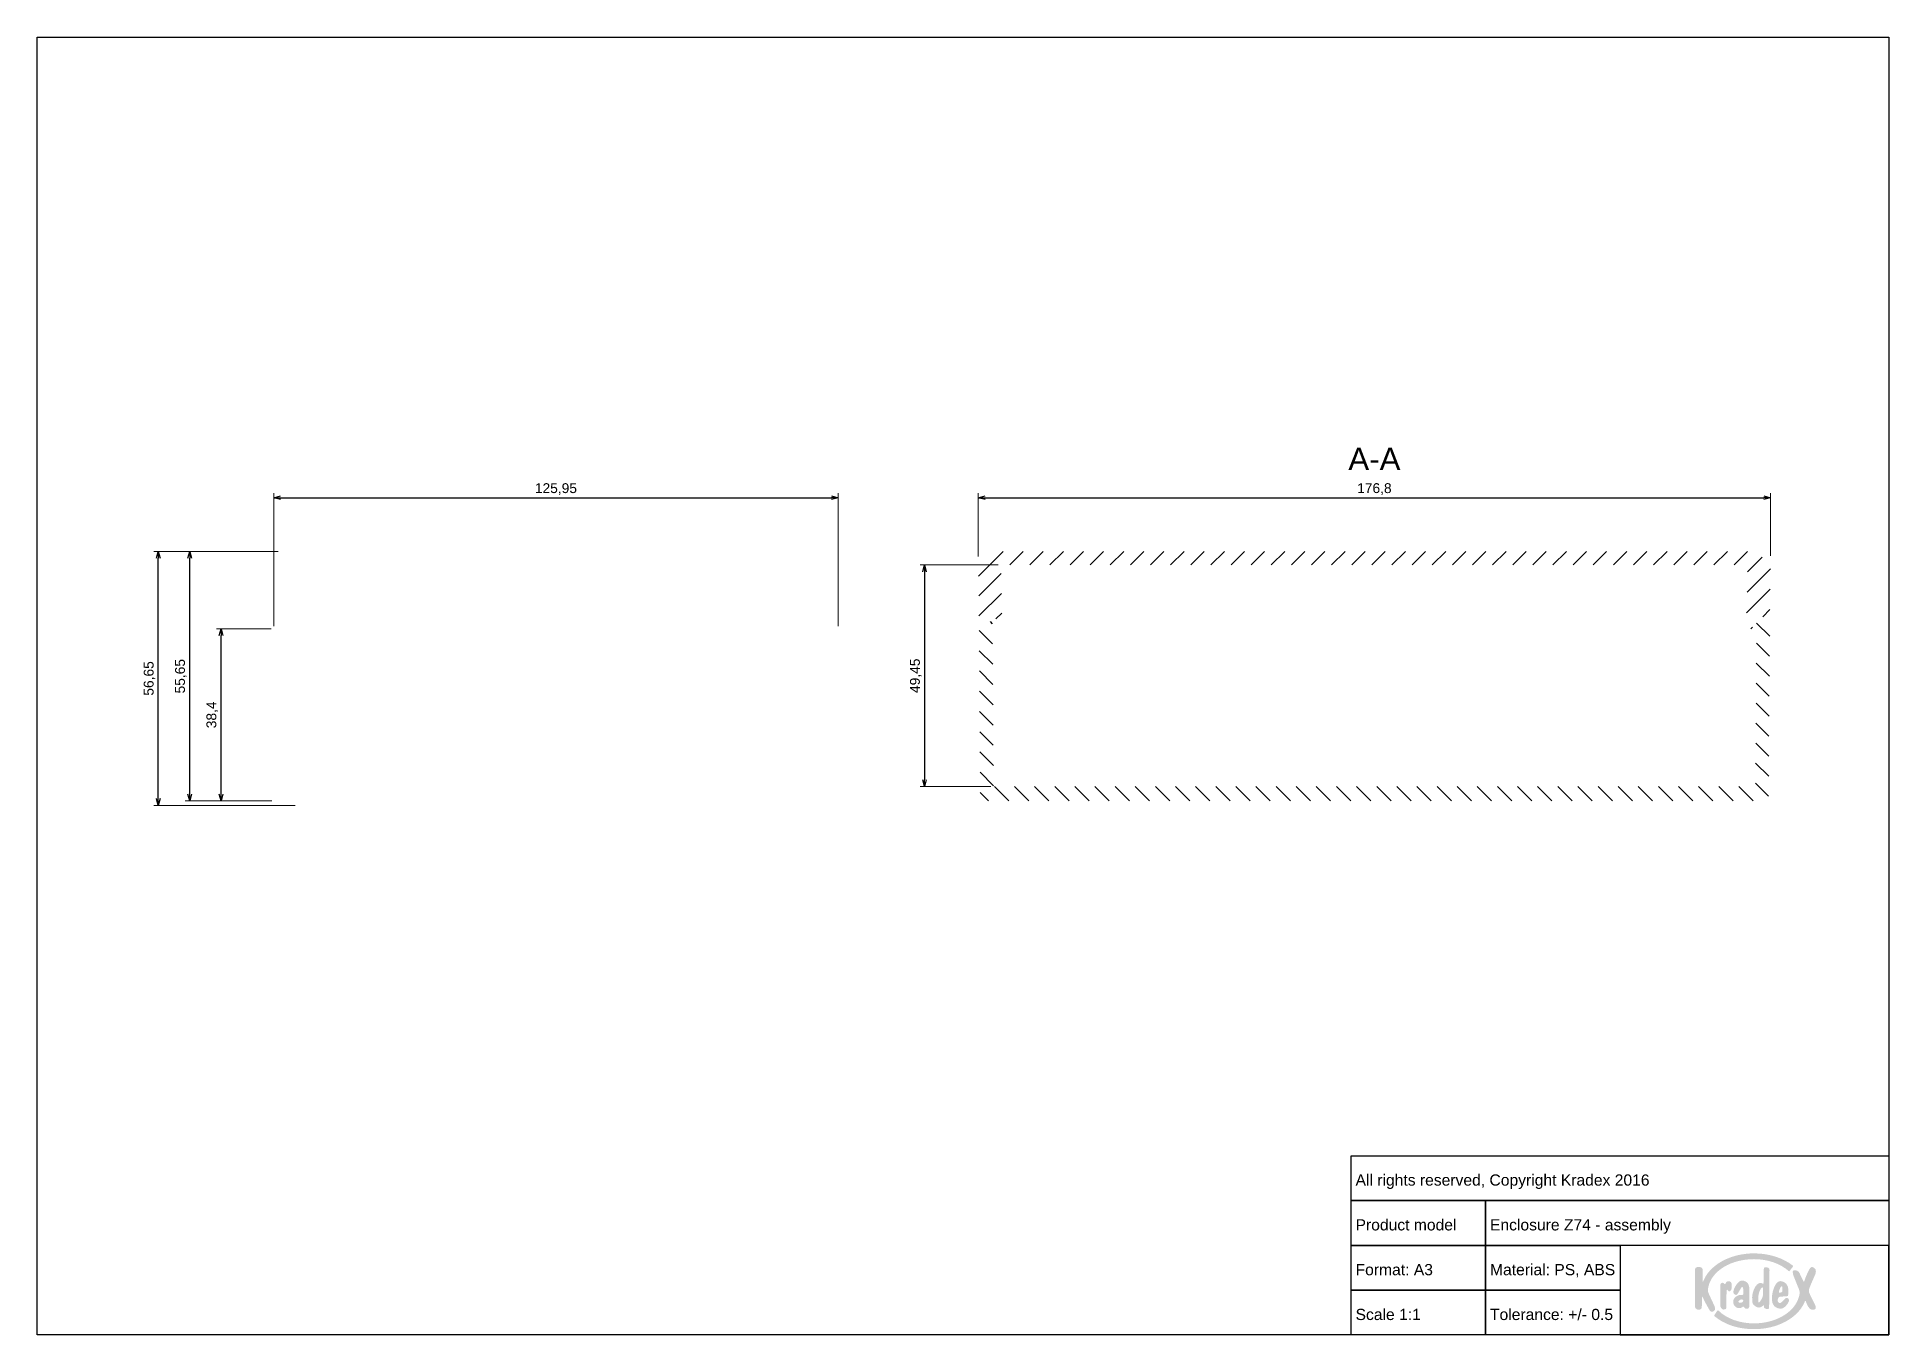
# Paper-space layout 'Assembly' of a CAD drawing. Header units: millimetres. Extents: x 0 to 413, y 1 to 290.
import ezdxf

# ---------------------------------------------------------------- set-up
doc = ezdxf.new("R2010")
doc.units = ezdxf.units.MM
doc.layers.add('MD_Annotation', color=7, linetype='Continuous', lineweight=25)
doc.layers.add('MD_Hatching', color=7, linetype='Continuous', lineweight=25)
doc.layers.add('Tabelka', color=7, linetype='Continuous')
doc.styles.get("Standard").update_dxf_attribs({"font": 'arial.ttf'})
doc.dimstyles.new('ISO-25', dxfattribs={"dimtxt": 2.2, "dimasz": 1.5, "dimexe": 1, "dimexo": 0.625, "dimtad": 1, "dimrnd": 0.05, "dimtxsty": 'Standard', "dimblk": 'OPEN30', "dimcen": 2.5, "dimadec": 0, "dimazin": 0, "dimtfac": 1, "dimtmove": 0, "dimatfit": 3, "dimfxl": 0, "dimlwe": 18, "dimarcsym": 0})

# ---------------------------------------------------------------- blocks, each defined once
blk = doc.blocks.new('_Open30')
at = {"color": 0, "linetype": 'ByBlock', "lineweight": -2}
for p, q in [((-1, 0.27), (0, 0)), ((0, 0), (-1, -0.27)), ((0, 0), (-1, 0))]:
    blk.add_line(p, q, dxfattribs=at)
blk = doc.blocks.new('*D11')
at = {"layer": 'Defpoints', "color": 0}
for p in [(27.28, 175.37), (54.54, 175.37), (58.41, 118.72)]:
    blk.add_point(p, dxfattribs=at)
at = {"layer": 'MD_Annotation', "color": 0, "lineweight": 18}
for p, q in [((53.91, 175.37), (26.28, 175.37)), ((57.79, 118.72), (26.28, 118.72))]:
    blk.add_line(p, q, dxfattribs=at)
at = {"layer": 'MD_Annotation', "color": 0, "lineweight": -2}
blk.add_line((27.28, 120.22), (27.28, 173.87), dxfattribs=at)
at = {"layer": 'MD_Annotation', "color": 0, "lineweight": -2, "xscale": 1.5, "yscale": 1.5, "zscale": 1.5}
for p, rotation in [((27.28, 175.37), 90), ((27.28, 118.72), 270)]:
    blk.add_blockref('_Open30', p, dxfattribs=dict(at, rotation=rotation))
at = {"layer": 'MD_Annotation', "color": 0, "insert": (25.33, 147.04), "char_height": 2.2, "attachment_point": 5, "rotation": 90}
blk.add_mtext('56,65', dxfattribs=at)
blk = doc.blocks.new('*D12')
at = {"layer": 'Defpoints', "color": 0}
for p in [(178.99, 187.37), (53.04, 158.12), (178.99, 158.12)]:
    blk.add_point(p, dxfattribs=at)
at = {"layer": 'MD_Annotation', "color": 0, "lineweight": 18}
for p, q in [((53.04, 158.74), (53.04, 188.37)), ((178.99, 158.74), (178.99, 188.37))]:
    blk.add_line(p, q, dxfattribs=at)
at = {"layer": 'MD_Annotation', "color": 0, "lineweight": -2}
blk.add_line((54.54, 187.37), (177.49, 187.37), dxfattribs=at)
at = {"layer": 'MD_Annotation', "color": 0, "lineweight": -2, "xscale": 1.5, "yscale": 1.5, "zscale": 1.5, "rotation": 180}
blk.add_blockref('_Open30', (53.04, 187.37), dxfattribs=at)
at = {"layer": 'MD_Annotation', "color": 0, "lineweight": -2, "xscale": 1.5, "yscale": 1.5, "zscale": 1.5}
blk.add_blockref('_Open30', (178.99, 187.37), dxfattribs=at)
at = {"layer": 'MD_Annotation', "color": 0, "insert": (116.01, 189.31), "char_height": 2.2, "attachment_point": 5}
blk.add_mtext('125,95', dxfattribs=at)
blk = doc.blocks.new('*D123')
at = {"layer": 'Defpoints', "color": 0}
for p in [(387.05, 187.37), (210.26, 173.62), (387.05, 173.77)]:
    blk.add_point(p, dxfattribs=at)
at = {"layer": 'MD_Annotation', "color": 0, "lineweight": 18}
for p, q in [((210.26, 174.25), (210.26, 188.37)), ((387.05, 174.4), (387.05, 188.37))]:
    blk.add_line(p, q, dxfattribs=at)
at = {"layer": 'MD_Annotation', "color": 0, "lineweight": -2}
blk.add_line((211.76, 187.37), (385.55, 187.37), dxfattribs=at)
at = {"layer": 'MD_Annotation', "color": 0, "lineweight": -2, "xscale": 1.5, "yscale": 1.5, "zscale": 1.5, "rotation": 180}
blk.add_blockref('_Open30', (210.26, 187.37), dxfattribs=at)
at = {"layer": 'MD_Annotation', "color": 0, "lineweight": -2, "xscale": 1.5, "yscale": 1.5, "zscale": 1.5}
blk.add_blockref('_Open30', (387.05, 187.37), dxfattribs=at)
at = {"layer": 'MD_Annotation', "color": 0, "insert": (298.65, 189.31), "char_height": 2.2, "attachment_point": 5}
blk.add_mtext('176,8', dxfattribs=at)
blk = doc.blocks.new('*D124')
at = {"layer": 'Defpoints', "color": 0}
for p in [(215.33, 172.37), (198.26, 122.92), (213.68, 122.92)]:
    blk.add_point(p, dxfattribs=at)
at = {"layer": 'MD_Annotation', "color": 0, "lineweight": 18}
for p, q in [((214.7, 172.37), (197.26, 172.37)), ((213.06, 122.92), (197.26, 122.92))]:
    blk.add_line(p, q, dxfattribs=at)
at = {"layer": 'MD_Annotation', "color": 0, "lineweight": -2}
blk.add_line((198.26, 170.87), (198.26, 124.42), dxfattribs=at)
at = {"layer": 'MD_Annotation', "color": 0, "lineweight": -2, "xscale": 1.5, "yscale": 1.5, "zscale": 1.5}
for p, rotation in [((198.26, 172.37), 90), ((198.26, 122.92), 270)]:
    blk.add_blockref('_Open30', p, dxfattribs=dict(at, rotation=rotation))
at = {"layer": 'MD_Annotation', "color": 0, "insert": (196.32, 147.64), "char_height": 2.2, "attachment_point": 5, "rotation": 90}
blk.add_mtext('49,45', dxfattribs=at)
blk = doc.blocks.new('*D125')
at = {"layer": 'Defpoints', "color": 0}
for p in [(41.28, 158.12), (53.11, 158.12), (53.28, 119.72)]:
    blk.add_point(p, dxfattribs=at)
at = {"layer": 'MD_Annotation', "color": 0, "lineweight": 18}
for p, q in [((52.49, 158.12), (40.28, 158.12)), ((52.65, 119.72), (40.28, 119.72))]:
    blk.add_line(p, q, dxfattribs=at)
at = {"layer": 'MD_Annotation', "color": 0, "lineweight": -2}
blk.add_line((41.28, 121.22), (41.28, 156.62), dxfattribs=at)
at = {"layer": 'MD_Annotation', "color": 0, "lineweight": -2, "xscale": 1.5, "yscale": 1.5, "zscale": 1.5}
for p, rotation in [((41.28, 158.12), 90), ((41.28, 119.72), 270)]:
    blk.add_blockref('_Open30', p, dxfattribs=dict(at, rotation=rotation))
at = {"layer": 'MD_Annotation', "color": 0, "insert": (39.33, 138.92), "char_height": 2.2, "attachment_point": 5, "rotation": 90}
blk.add_mtext('38,4', dxfattribs=at)
blk = doc.blocks.new('*D126')
at = {"layer": 'Defpoints', "color": 0}
for p in [(34.28, 175.37), (54.62, 175.37), (53.28, 119.72)]:
    blk.add_point(p, dxfattribs=at)
at = {"layer": 'MD_Annotation', "color": 0, "lineweight": 18}
for p, q in [((54, 175.37), (33.28, 175.37)), ((52.65, 119.72), (33.28, 119.72))]:
    blk.add_line(p, q, dxfattribs=at)
at = {"layer": 'MD_Annotation', "color": 0, "lineweight": -2}
blk.add_line((34.28, 121.22), (34.28, 173.87), dxfattribs=at)
at = {"layer": 'MD_Annotation', "color": 0, "lineweight": -2, "xscale": 1.5, "yscale": 1.5, "zscale": 1.5}
for p, rotation in [((34.28, 175.37), 90), ((34.28, 119.72), 270)]:
    blk.add_blockref('_Open30', p, dxfattribs=dict(at, rotation=rotation))
at = {"layer": 'MD_Annotation', "color": 0, "insert": (32.33, 147.54), "char_height": 2.2, "attachment_point": 5, "rotation": 90}
blk.add_mtext('55,65', dxfattribs=at)

psp = doc.layouts.new('Assembly')

# ---------------------------------------------------------------- hatches: boundary and pattern name
at = {"layer": 'MD_Hatching'}
h = psp.add_hatch(dxfattribs=at)
h.set_pattern_fill('ANSI31', color=256, style=0)
h.paths.add_polyline_path([(215.328, 172.365), (381.928, 172.365), (381.653, 158.115), (383.003, 158.115), (383.003, 161.115), (385.303, 161.115), (385.303, 158.115), (386.853, 158.115), (387.028, 172.303), (383.965, 175.365), (213.341, 175.365), (210.279, 172.303), (210.453, 158.115), (211.903, 158.115), (211.903, 161.115), (214.203, 161.115), (214.203, 158.115), (215.553, 158.115)], flags=0)
h = psp.add_hatch(dxfattribs=at)
h.set_pattern_fill('ANSI31', color=256, angle=90, style=0)
edge = h.paths.add_edge_path(flags=0)
edge.add_ellipse((214.428, 158.119), major_axis=(-1, -0.007), ratio=1, start_angle=-0.41031, end_angle=0, ccw=False)
edge.add_line((213.428, 158.119), (213.428, 159.715))
edge.add_line((213.428, 159.715), (212.078, 159.715))
edge.add_line((212.078, 159.715), (212.078, 158.115))
edge.add_line((212.078, 158.115), (211.903, 158.115))
edge.add_line((211.903, 158.115), (210.453, 158.115))
edge.add_line((210.453, 158.115), (210.428, 158.115))
edge.add_line((210.428, 158.115), (210.703, 119.715))
edge.add_line((210.703, 119.715), (386.603, 119.715))
edge.add_line((386.603, 119.715), (386.878, 158.115))
edge.add_line((386.878, 158.115), (386.853, 158.115))
edge.add_line((386.853, 158.115), (385.303, 158.115))
edge.add_line((385.303, 158.115), (385.278, 158.115))
edge.add_line((385.278, 158.115), (385.278, 159.715))
edge.add_line((385.278, 159.715), (383.928, 159.715))
edge.add_line((383.928, 159.715), (383.928, 158.119))
edge.add_ellipse((382.928, 158.119), major_axis=(1, 0), ratio=1, start_angle=359.58969, end_angle=360, ccw=False)
edge.add_line((383.928, 158.112), (383.676, 122.915))
edge.add_line((383.676, 122.915), (213.68, 122.915))
edge.add_line((213.68, 122.915), (213.428, 158.112))
at = {"layer": 'Tabelka'}
h = psp.add_hatch(color=154, dxfattribs=at)
h.dxf.hatch_style = 2
edge = h.paths.add_edge_path()
edge.add_spline(control_points=[(374.4, 7.291), (374.4, 7.291), (373.458, 9.308), (373.458, 9.308), (372.975, 10.322), (373.083, 10.415), (373.09, 10.696), (373.101, 10.824), (373.146, 11.07), (373.22, 11.439), (374.094, 14.929), (378.297, 17.44), (383.379, 17.44), (386.487, 17.44), (389.258, 16.41), (391.088, 14.808), (391.159, 14.745), (391.251, 14.719), (391.315, 14.808), (391.355, 14.864), (391.986, 15.697), (392.028, 15.751), (392.094, 15.836), (392.113, 15.932), (391.994, 16.024), (389.85, 17.691), (386.783, 18.731), (383.379, 18.731), (378.309, 18.731), (373.99, 16.42), (372.343, 13.182), (372.297, 13.086), (372.285, 13.059), (372.23, 12.946), (371.94, 12.244), (371.86, 12.131), (371.873, 12.93), (371.873, 12.93), (371.902, 15.067), (371.902, 15.067), (371.91, 15.573), (371.52, 15.702), (370.894, 15.687), (370.421, 15.677), (370.214, 15.474), (370.213, 15.123), (370.213, 15.123), (370.185, 6.943), (370.185, 6.943), (370.184, 6.556), (370.452, 6.172), (370.962, 6.154), (371.498, 6.136), (371.693, 6.457), (371.706, 6.718), (371.757, 7.752), (371.783, 8.272), (371.783, 8.595), (371.769, 9.415), (371.889, 9.015), (372.065, 8.637), (372.439, 7.826), (372.964, 6.854), (373.499, 5.981), (373.68, 5.687), (374.059, 5.607), (374.365, 5.809), (374.947, 6.192), (374.583, 6.886), (374.4, 7.291), (374.4, 7.291), (374.4, 7.291), (374.4, 7.291)], knot_values=[0, 0, 0, 0, 1, 1, 1, 2, 2, 2, 3, 3, 3, 4, 4, 4, 5, 5, 5, 6, 6, 6, 7, 7, 7, 8, 8, 8, 9, 9, 9, 10, 10, 10, 11, 11, 11, 12, 12, 12, 13, 13, 13, 14, 14, 14, 15, 15, 15, 16, 16, 16, 17, 17, 17, 18, 18, 18, 19, 19, 19, 20, 20, 20, 21, 21, 21, 22, 22, 22, 23, 23, 23, 24, 24, 24, 24], degree=3, periodic=0)
edge = h.paths.add_edge_path()
edge.add_spline(control_points=[(377.556, 10.414), (377.786, 9.987), (378.382, 10.376), (378.382, 11.011), (378.382, 11.162), (378.382, 11.806), (378.382, 11.806), (378.382, 12.279), (378.072, 12.506), (377.748, 12.506), (377.398, 12.506), (377.217, 12.412), (377.112, 12.234), (377.071, 12.164), (377.026, 11.847), (376.849, 11.865), (376.673, 11.882), (376.626, 12.163), (376.319, 12.169), (376.067, 12.169), (375.848, 12.04), (375.848, 11.516), (375.848, 11.516), (375.848, 7.127), (375.848, 7.127), (375.848, 6.758), (376.055, 6.191), (376.598, 6.191), (377.099, 6.191), (377.211, 6.475), (377.215, 6.676), (377.215, 6.676), (377.207, 8.874), (377.229, 9.968), (377.242, 10.63), (377.305, 10.878), (377.556, 10.414), (377.556, 10.414), (377.556, 10.414), (377.556, 10.414)], knot_values=[0, 0, 0, 0, 1, 1, 1, 2, 2, 2, 3, 3, 3, 4, 4, 4, 5, 5, 5, 6, 6, 6, 7, 7, 7, 8, 8, 8, 9, 9, 9, 10, 10, 10, 11, 11, 11, 12, 12, 12, 13, 13, 13, 13], degree=3, periodic=0)
edge = h.paths.add_edge_path()
edge.add_spline(control_points=[(380.113, 9.439), (379.525, 9.316), (378.763, 8.808), (378.708, 8.053), (378.635, 7.063), (379.492, 6.305), (380.421, 6.565), (380.886, 6.695), (380.88, 7.04), (381.115, 6.729), (381.236, 6.568), (381.403, 6.369), (381.715, 6.369), (382.059, 6.369), (382.236, 6.493), (382.29, 6.801), (382.362, 7.207), (382.315, 11.04), (382.292, 11.179), (382.22, 11.625), (382.082, 11.983), (381.812, 12.229), (381.539, 12.477), (380.959, 12.729), (380.581, 12.676), (379.876, 12.579), (379.309, 11.602), (379.045, 11.075), (378.949, 10.883), (378.562, 10.051), (378.852, 9.762), (378.852, 9.762), (379.015, 9.598), (379.015, 9.598), (379.257, 9.357), (379.567, 9.472), (379.695, 9.688), (379.695, 9.688), (380.236, 10.591), (380.502, 11.045), (380.601, 11.214), (381.001, 11.728), (381.005, 10.024), (381.007, 9.173), (380.774, 9.576), (380.113, 9.439), (380.113, 9.439), (380.113, 9.439), (380.113, 9.439)], knot_values=[0, 0, 0, 0, 1, 1, 1, 2, 2, 2, 3, 3, 3, 4, 4, 4, 5, 5, 5, 6, 6, 6, 7, 7, 7, 8, 8, 8, 9, 9, 9, 10, 10, 10, 11, 11, 11, 12, 12, 12, 13, 13, 13, 14, 14, 14, 15, 15, 15, 16, 16, 16, 16], degree=3, periodic=0)
edge = h.paths.add_edge_path()
edge.add_spline(control_points=[(380.498, 7.729), (380.118, 7.685), (379.624, 7.769), (379.985, 8.156), (380.212, 8.4), (380.399, 8.419), (380.652, 8.451), (381.082, 8.505), (381.111, 7.801), (380.498, 7.729)], knot_values=[0, 0, 0, 0, 1, 1, 1, 2, 2, 2, 3, 3, 3, 3], degree=3, periodic=0)
edge = h.paths.add_edge_path()
edge.add_spline(control_points=[(386.384, 6.308), (386.674, 6.308), (386.735, 6.382), (386.737, 6.589), (386.737, 6.589), (386.82, 15.036), (386.82, 15.036), (386.824, 15.508), (386.259, 15.655), (385.958, 15.655), (385.713, 15.655), (385.56, 15.554), (385.554, 15.281), (385.554, 15.281), (385.472, 11.866), (385.472, 11.866), (384.065, 13.004), (382.946, 10.293), (382.946, 8.919), (382.946, 7.545), (383.043, 7.442), (383.455, 7.101), (383.78, 6.831), (384.073, 6.645), (384.445, 6.645), (384.721, 6.645), (384.893, 6.692), (385.182, 6.914), (385.471, 7.135), (385.557, 7.15), (385.557, 7.15), (385.557, 7.15), (385.557, 6.859), (385.557, 6.859), (385.557, 6.565), (385.907, 6.308), (386.384, 6.308)], knot_values=[0, 0, 0, 0, 1, 1, 1, 2, 2, 2, 3, 3, 3, 4, 4, 4, 5, 5, 5, 6, 6, 6, 7, 7, 7, 8, 8, 8, 9, 9, 9, 10, 10, 10, 11, 11, 11, 12, 12, 12, 12], degree=3, periodic=0)
edge = h.paths.add_edge_path()
edge.add_spline(control_points=[(385.118, 8.63), (384.366, 7.389), (384.294, 7.54), (384.294, 8.498), (384.294, 10.08), (384.907, 11.124), (385.254, 11.124), (385.336, 11.124), (385.388, 11.04), (385.388, 10.864), (385.388, 10.127), (385.464, 9.201), (385.118, 8.63), (385.118, 8.63), (385.118, 8.63), (385.118, 8.63)], knot_values=[0, 0, 0, 0, 1, 1, 1, 2, 2, 2, 3, 3, 3, 4, 4, 4, 5, 5, 5, 5], degree=3, periodic=0)
edge = h.paths.add_edge_path()
edge.add_spline(control_points=[(389.492, 9.095), (389.492, 9.095), (390.616, 9.136), (390.616, 9.136), (390.9, 9.169), (391, 9.239), (391, 9.569), (391, 9.569), (391, 10.786), (391, 10.786), (391, 11.449), (390.571, 11.953), (390.321, 12.145), (390.076, 12.335), (389.597, 12.551), (389.208, 12.534), (388.481, 12.526), (387.981, 11.545), (387.757, 10.874), (387.502, 10.107), (387.353, 9.558), (387.353, 8.481), (387.353, 7.405), (387.907, 6.919), (388.132, 6.77), (388.92, 6.249), (389.724, 6.275), (390.195, 6.747), (390.499, 7.049), (390.93, 7.43), (391.129, 8.003), (391.191, 8.158), (391.194, 8.457), (391.022, 8.63), (390.832, 8.825), (390.588, 8.908), (390.33, 8.65), (390.33, 8.65), (389.54, 7.837), (389.54, 7.837), (389.076, 7.36), (388.517, 7.777), (388.672, 8.45), (388.8, 9.015), (389.065, 9.079), (389.492, 9.095)], knot_values=[0, 0, 0, 0, 1, 1, 1, 2, 2, 2, 3, 3, 3, 4, 4, 4, 5, 5, 5, 6, 6, 6, 7, 7, 7, 8, 8, 8, 9, 9, 9, 10, 10, 10, 11, 11, 11, 12, 12, 12, 13, 13, 13, 14, 14, 14, 15, 15, 15, 15], degree=3, periodic=0)
edge = h.paths.add_edge_path()
edge.add_spline(control_points=[(388.924, 10.239), (389.036, 10.542), (389.263, 11.388), (389.53, 11.378), (389.621, 11.375), (389.683, 11.262), (389.69, 11.092), (389.704, 10.755), (389.684, 10.662), (389.684, 10.397), (389.684, 10.194), (389.665, 10.099), (389.493, 10.041), (389.052, 9.892), (388.814, 9.944), (388.924, 10.239), (388.924, 10.239), (388.924, 10.239), (388.924, 10.239)], knot_values=[0, 0, 0, 0, 1, 1, 1, 2, 2, 2, 3, 3, 3, 4, 4, 4, 5, 5, 5, 6, 6, 6, 6], degree=3, periodic=0)
edge = h.paths.add_edge_path()
edge.add_spline(control_points=[(395.857, 9.549), (395.528, 10.214), (395.469, 10.444), (395.964, 11.589), (395.964, 11.589), (397.023, 14.032), (397.023, 14.032), (397.224, 14.496), (397.262, 15.1), (396.858, 15.427), (396.119, 16.025), (395.832, 15.605), (395.13, 13.964), (394.389, 12.234), (394.639, 12.082), (394.138, 13.014), (394.138, 13.014), (393.509, 14.329), (393.509, 14.329), (393.296, 14.775), (392.902, 14.907), (392.583, 14.969), (391.831, 15.116), (391.874, 14.475), (392.282, 13.463), (392.282, 13.463), (393.098, 11.441), (393.098, 11.441), (393.452, 10.563), (393.697, 10.181), (393.476, 9.344), (393.398, 9.049), (393.304, 8.769), (393.199, 8.498), (393.177, 8.439), (393.17, 8.424), (393.128, 8.321), (391.925, 5.32), (387.94, 3.108), (383.379, 3.108), (380.107, 3.108), (377.219, 4.191), (375.426, 5.967), (375.353, 6.037), (375.263, 6.041), (375.189, 5.963), (375.125, 5.871), (374.537, 4.99), (374.495, 4.92), (374.453, 4.851), (374.481, 4.755), (374.531, 4.714), (376.807, 2.825), (379.854, 1.817), (383.379, 1.817), (388.572, 1.817), (392.965, 4.248), (394.53, 7.605), (394.549, 7.645), (394.573, 7.698), (394.595, 7.754), (394.929, 8.701), (394.882, 7.745), (395.455, 6.822), (395.947, 6.029), (396.493, 6.127), (396.825, 6.201), (397.27, 6.3), (397.247, 6.739), (396.893, 7.453), (396.893, 7.453), (395.857, 9.549), (395.857, 9.549), (395.857, 9.549), (395.857, 9.549), (395.857, 9.549)], knot_values=[0, 0, 0, 0, 1, 1, 1, 2, 2, 2, 3, 3, 3, 4, 4, 4, 5, 5, 5, 6, 6, 6, 7, 7, 7, 8, 8, 8, 9, 9, 9, 10, 10, 10, 11, 11, 11, 12, 12, 12, 13, 13, 13, 14, 14, 14, 15, 15, 15, 16, 16, 16, 17, 17, 17, 18, 18, 18, 19, 19, 19, 20, 20, 20, 21, 21, 21, 22, 22, 22, 23, 23, 23, 24, 24, 24, 25, 25, 25, 25], degree=3, periodic=0)

# ---------------------------------------------------------------- linework, layer by layer
for points in [[(0.22, 290.193), (413.476, 290.193), (413.476, 0.521), (0.22, 0.521)], [(413.476, 30.521), (293.476, 30.521), (293.476, 40.521), (413.476, 40.521)], [(323.476, 20.521), (293.476, 20.521), (293.476, 30.521), (323.476, 30.521)], [(413.476, 20.521), (323.476, 20.521), (323.476, 30.521), (413.476, 30.521)], [(323.476, 10.521), (293.476, 10.521), (293.476, 20.521), (323.476, 20.521)], [(353.476, 10.521), (323.476, 10.521), (323.476, 20.521), (353.476, 20.521)], [(413.476, 20.521), (353.476, 20.521), (353.476, 0.521), (413.476, 0.521)], [(323.476, 0.521), (293.476, 0.521), (293.476, 10.521), (323.476, 10.521)], [(353.476, 0.521), (323.476, 0.521), (323.476, 10.521), (353.476, 10.521)]]:
    psp.add_lwpolyline(points, close=True, dxfattribs=at)

# ---------------------------------------------------------------- texts
at = {"insert": (293.476, 40.521), "char_height": 2.5, "attachment_point": 1}
psp.add_mtext_dynamic_manual_height_columns('\\P All rights reserved, Copyright Kradex 2016', width=120, gutter_width=12.5, heights=[0], dxfattribs=at)
at = {"layer": 'MD_Annotation', "color": 7, "insert": (298.654, 193.54), "char_height": 5, "width": 14.16439, "attachment_point": 8}
psp.add_mtext('A-A', dxfattribs=at)
at = {"layer": 'Tabelka', "char_height": 2.5, "attachment_point": 1}
for s, width, heights, insert in [('{\\W7.7293;  }\\P Product model', 30, [9.962], (293.476, 30.521)), ('\\P Enclosure Z74 - assembly ', 90, [0], (323.476, 30.521)), ('\\P Format: A3', 30, [0], (293.476, 20.521)), ('\\P Material: PS, ABS', 30, [0], (323.476, 20.521)), ('\\P Scale 1:1', 30, [0], (293.476, 10.521)), ('\\P Tolerance: +/- 0.5', 30, [0], (323.476, 10.521))]:
    psp.add_mtext_dynamic_manual_height_columns(s, width=width, gutter_width=12.5, heights=heights, dxfattribs=dict(at, insert=insert))

# ---------------------------------------------------------------- dimensions: what is measured, and where the dimension line sits
at = {"layer": 'MD_Annotation'}
for base, p1, p2, angle, picture, middle in [((178.99, 187.365), (53.04, 158.115), (178.99, 158.115), 180, '*D12', (116.015, 189.312)), ((387.046, 187.365), (210.262, 173.624), (387.046, 173.772), 180, '*D123', (298.654, 189.312)), ((27.278, 175.365), (58.415, 118.715), (54.54, 175.365), 270, '*D11', (25.331, 147.04)), ((34.278, 175.365), (53.278, 119.715), (54.621, 175.365), 270, '*D126', (32.331, 147.54)), ((198.262, 122.915), (215.328, 172.365), (213.68, 122.915), 270, '*D124', (196.315, 147.64)), ((41.278, 158.115), (53.278, 119.715), (53.115, 158.115), 270, '*D125', (39.331, 138.915))]:
    dim = psp.add_linear_dim(base=base, p1=p1, p2=p2, angle=angle, dimstyle='ISO-25', override={"dimlfac": -1}, dxfattribs=at)
    dim.commit()
    dim.dimension.update_dxf_attribs({"geometry": picture, "text_midpoint": middle})

doc.saveas('drawing.dxf')
